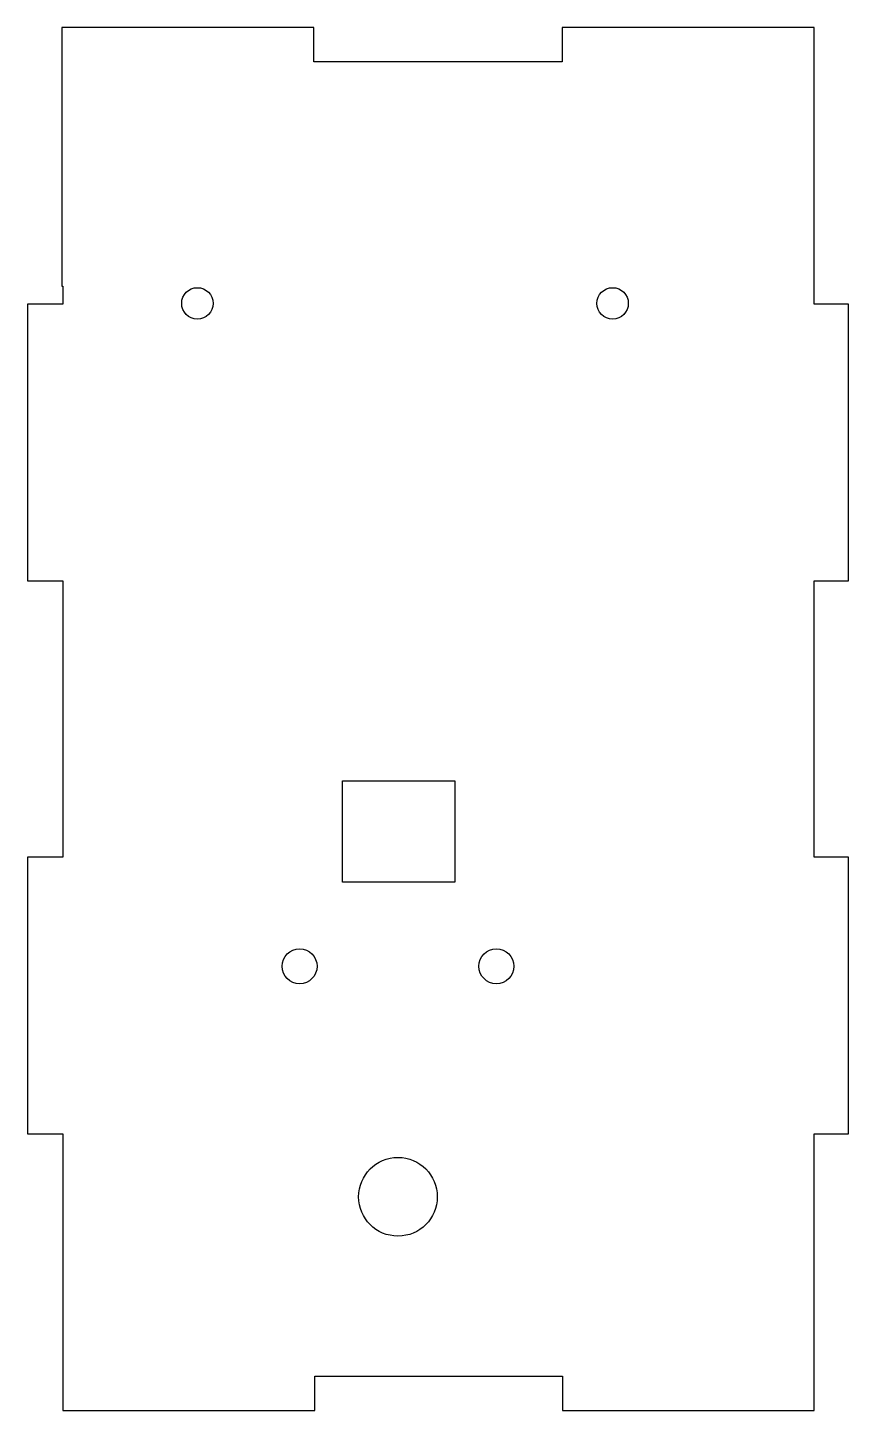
# Model space of a CAD drawing. Header units: millimetres. Extents: x 0 to 73, y -50 to 73.
import ezdxf

# ---------------------------------------------------------------- set-up
doc = ezdxf.new("R2010")
doc.units = ezdxf.units.MM
doc.layers.get('0').update_dxf_attribs({"linetype": 'CONTINUOUS'})

msp = doc.modelspace()

# ---------------------------------------------------------------- linework, layer by layer
for points in [[(47.53, 73), (47.53, 69.97), (25.46, 69.97), (25.46, 73), (3.03, 73), (3.03, 50), (3.14, 50), (3.14, 48.4), (0, 48.4), (0, 23.8), (3.14, 23.8), (3.14, -0.8), (0, -0.8), (0, -25.4), (3.14, -25.4), (3.14, -50), (25.53, -50), (25.53, -46.97), (47.57, -46.97), (47.57, -50), (69.97, -50), (69.97, -25.4), (73, -25.4), (73, -0.8), (69.97, -0.8), (69.97, 23.8), (73, 23.8), (73, 48.4), (69.97, 48.4), (69.97, 73)], [(28, 6), (38, 6), (38, -3), (28, -3)]]:
    msp.add_lwpolyline(points, close=True)
for centre, radius in [((15.1, 48.47), 1.4), ((52.03, 48.47), 1.4), ((24.19, -10.5), 1.55), ((41.69, -10.5), 1.55), ((32.94, -31), 3.5)]:
    msp.add_circle(centre, radius)

doc.saveas('drawing.dxf')
